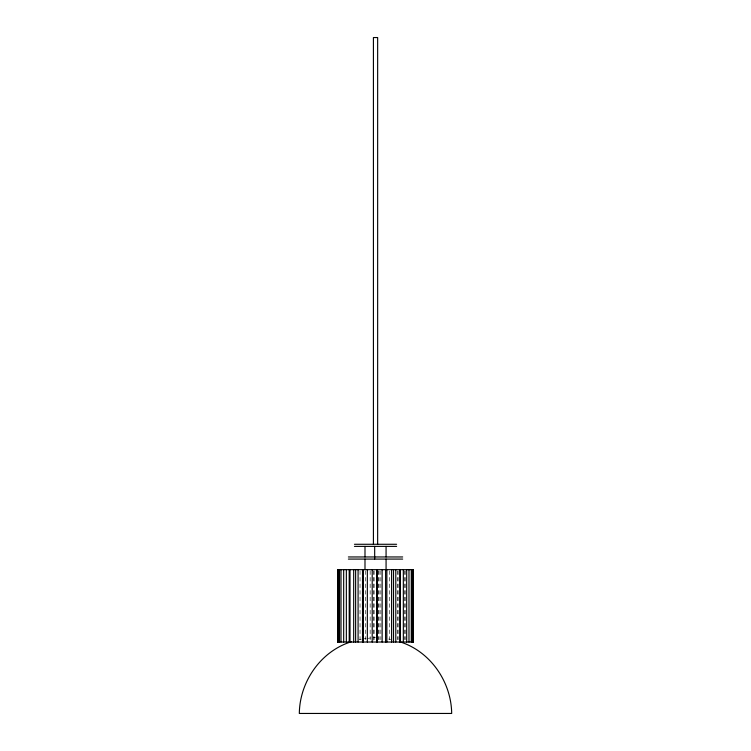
<?xml version="1.0" encoding="UTF-8"?>
<svg xmlns="http://www.w3.org/2000/svg" width="751" height="751" viewBox="0 0 751 751"><rect width="100%" height="100%" fill="white"/><g stroke="black" fill="none" stroke-linecap="round" stroke-linejoin="round"><path stroke-width="0.56" stroke-dasharray="3.75 2.82" d="M359.109 639.476L361.325 639.185M362.433 639.045L365.765 638.603M366.873 638.453L371.304 637.871M373.407 637.599L375.5 637.317M388.567 639.045L390.783 639.336M405.23 570.816L405.23 639.692M404.648 570.816L404.648 639.692M398.133 570.816L398.133 639.692M397.317 570.816L397.317 639.692M389.328 570.816L389.328 639.692M380.851 570.816L380.851 639.692M378.992 570.816L378.992 639.692M378.804 570.816L378.804 639.692M374.026 570.816L374.026 639.692M373.838 570.816L373.838 642.03M370.149 570.816L370.149 639.692M365.408 570.816L365.408 639.692M360.039 570.816L360.039 639.692"/><path stroke-width="1.13" d="M351.459 641.701C320.79 651.108 299.696 681.711 299.32 713.45L451.68 713.45C451.304 681.711 430.21 651.108 399.541 641.701M354.453 544.278L396.612 544.278M354.453 546.39L396.612 546.39M348.38 556.96L402.677 556.96M348.38 559.082L402.677 559.082M413.2 569.652L413.2 642.03M412.984 569.652L412.984 642.03M412.346 569.652L412.346 642.03M411.276 569.652L411.276 642.03M408.985 569.652L408.985 642.03M406.685 569.652L406.685 642.03M403.334 569.652L403.334 642.03M400.217 569.652L400.217 642.03M399.983 569.652L399.983 642.03M395.786 569.652L395.786 642.03M393.515 569.652L393.515 642.03M391.6 569.652L391.6 642.03M386.859 569.652L386.859 642.03M386.07 546.39L386.07 556.96M386.07 559.082L386.07 569.652M385.592 569.652L385.592 642.03M382.128 569.652L382.128 642.03M377.65 544.278L377.65 37.55L373.416 37.55L373.416 544.278M377.162 569.652L377.162 642.03M376.974 569.652L376.974 642.03M374.683 546.39L374.683 559.082M372.196 569.652L372.196 642.03M367.342 569.652L367.342 642.03M364.995 546.39L364.995 556.96M364.995 559.082L364.995 569.652M363.409 569.652L363.409 642.03M362.498 569.652L362.498 642.03M358.086 569.652L358.086 642.03M355.627 569.652L355.627 642.03M353.683 569.652L353.683 642.03M350.013 569.652L350.013 642.03M349.206 569.652L349.206 642.03M346.352 569.652L346.352 642.03M343.676 569.652L343.676 642.03M341.01 569.652L341.01 642.03M339.508 569.652L339.508 642.03M338.016 569.652L338.016 642.03M337.8 569.652L337.8 642.03M413.416 569.652L337.584 569.652L337.584 642.03L413.416 642.03L413.416 569.652"/></g></svg>
